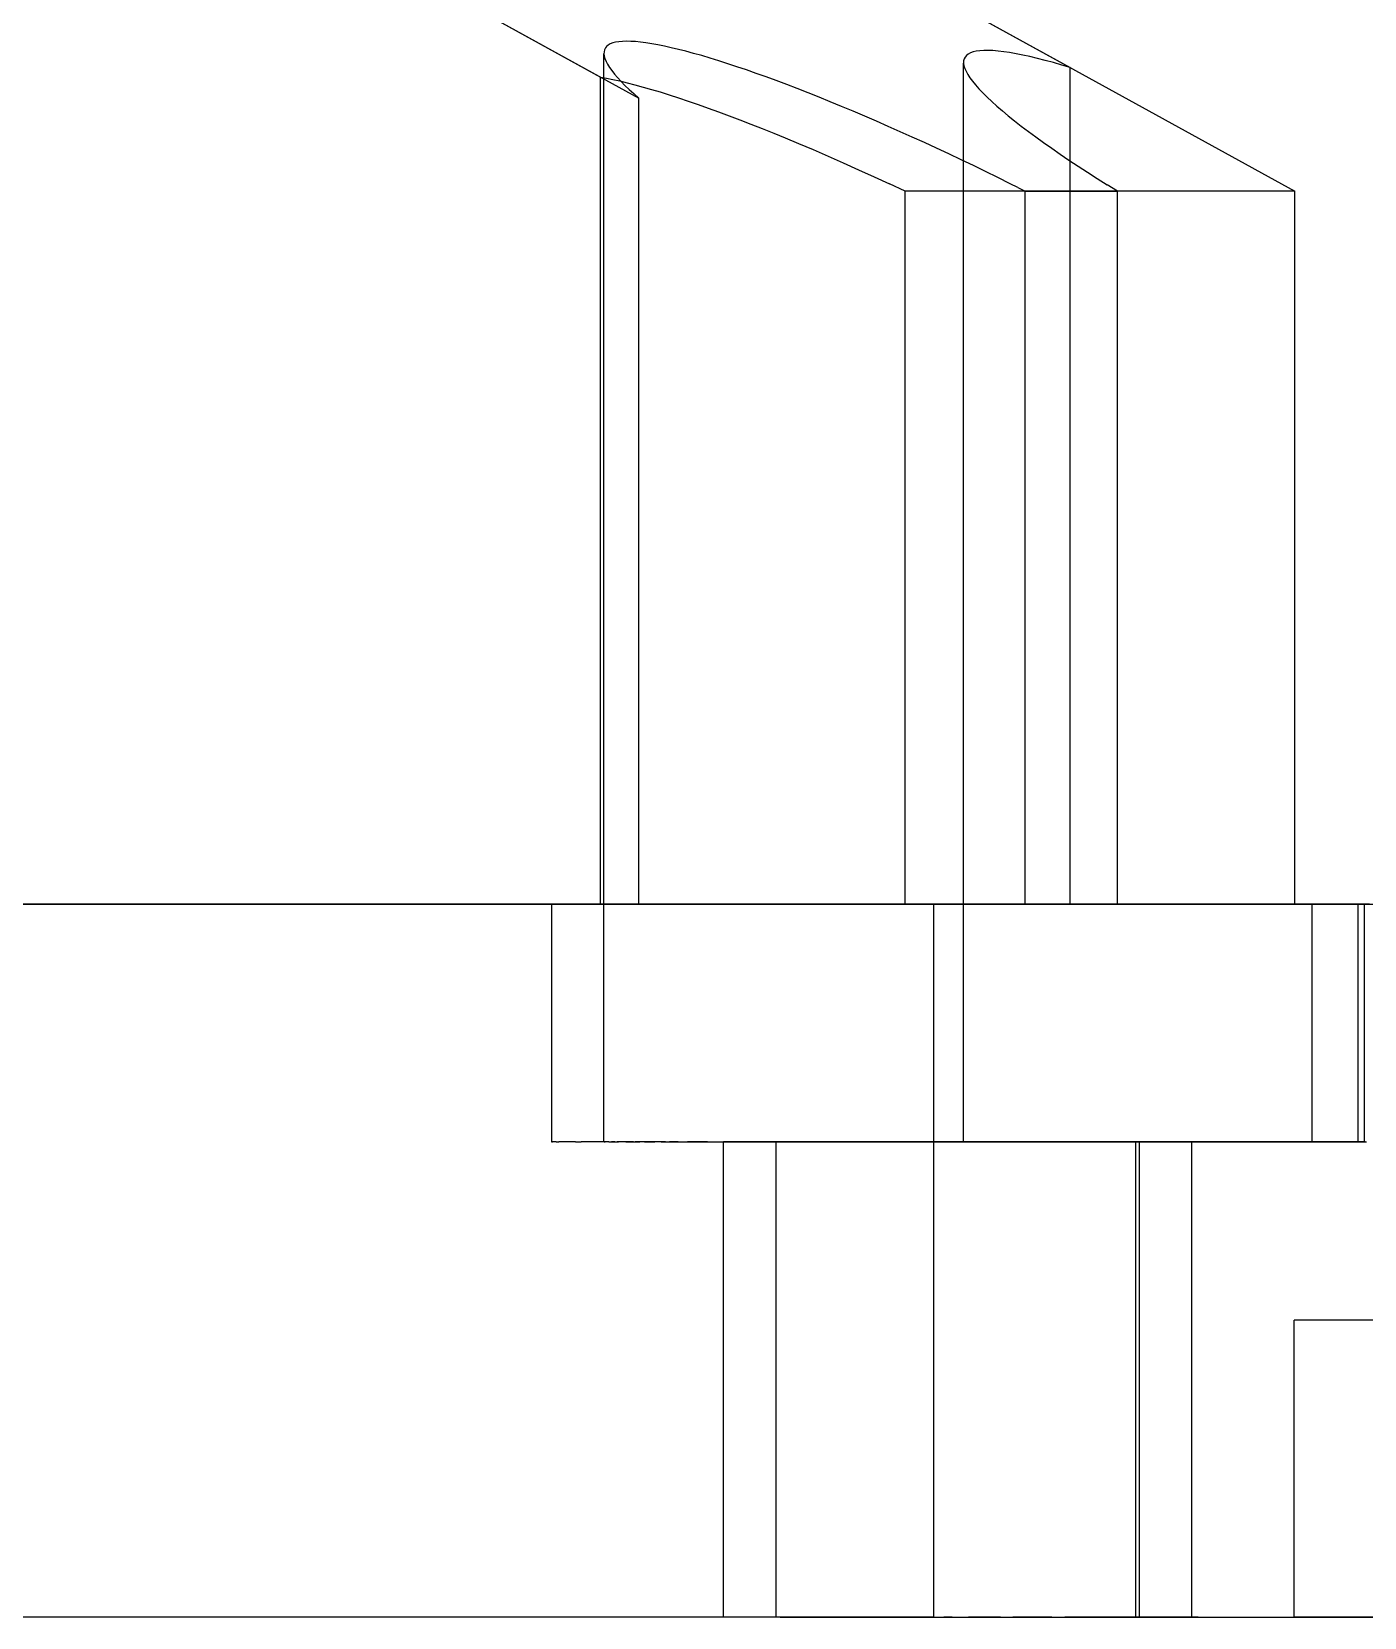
# Model space of a CAD drawing. Header units: millimetres. Extents: x -55 to 176, y -160 to 36.
# Drawn here: x -34.43 to -23.21, y -130 to -116.66 of the extents above; entities that cross this region are included whole.
import ezdxf

# ---------------------------------------------------------------- set-up
doc = ezdxf.new("R2010")
doc.units = ezdxf.units.MM
doc.layers.add('XZ', color=7, linetype='Continuous')

msp = doc.modelspace()

# ---------------------------------------------------------------- linework, layer by layer
at = {"layer": 'XZ'}
for p, q in [((-42.662, -109.866), (-29.64, -117.039)), ((-42.662, -109.866), (-29.317, -117.217)), ((-38.561, -109.866), (-23.794, -118)), ((-38.561, -109.866), (-25.684, -116.959)), ((-29.485, -116.742), (-29.512, -116.746)), ((-29.454, -116.739), (-29.485, -116.742)), ((-29.421, -116.738), (-29.454, -116.739)), ((-29.384, -116.739), (-29.421, -116.738)), ((-29.345, -116.741), (-29.384, -116.739)), ((-29.302, -116.745), (-29.345, -116.741)), ((-29.609, -116.826), (-29.61, -116.844)), ((-29.61, -126), (-29.61, -116.844)), ((-29.61, -116.844), (-29.607, -116.863)), ((-29.605, -116.809), (-29.609, -116.826)), ((-29.607, -116.863), (-29.601, -116.884)), ((-29.598, -116.794), (-29.605, -116.809)), ((-29.587, -116.781), (-29.598, -116.794)), ((-29.573, -116.77), (-29.587, -116.781)), ((-29.556, -116.76), (-29.573, -116.77)), ((-29.536, -116.752), (-29.556, -116.76)), ((-29.512, -116.746), (-29.536, -116.752)), ((-29.256, -116.751), (-29.302, -116.745)), ((-29.207, -116.759), (-29.256, -116.751)), ((-29.155, -116.768), (-29.207, -116.759)), ((-29.101, -116.779), (-29.155, -116.768)), ((-29.043, -116.792), (-29.101, -116.779)), ((-28.983, -116.806), (-29.043, -116.792)), ((-28.92, -116.822), (-28.983, -116.806)), ((-28.855, -116.84), (-28.92, -116.822)), ((-28.787, -116.859), (-28.855, -116.84)), ((-28.716, -116.88), (-28.787, -116.859)), ((-26.57, -116.871), (-26.578, -116.886)), ((-26.559, -116.858), (-26.57, -116.871)), ((-26.543, -116.846), (-26.559, -116.858)), ((-26.524, -116.836), (-26.543, -116.846)), ((-26.502, -116.828), (-26.524, -116.836)), ((-26.476, -116.822), (-26.502, -116.828)), ((-26.446, -116.818), (-26.476, -116.822)), ((-26.413, -116.816), (-26.446, -116.818)), ((-26.376, -116.816), (-26.413, -116.816)), ((-26.336, -116.817), (-26.376, -116.816)), ((-26.292, -116.821), (-26.336, -116.817)), ((-26.245, -116.826), (-26.292, -116.821)), ((-26.195, -116.834), (-26.245, -116.826)), ((-26.141, -116.843), (-26.195, -116.834)), ((-26.084, -116.854), (-26.141, -116.843)), ((-26.024, -116.867), (-26.084, -116.854)), ((-25.961, -116.882), (-26.024, -116.867)), ((-29.601, -116.884), (-29.591, -116.907)), ((-29.591, -116.907), (-29.579, -116.932)), ((-29.579, -116.932), (-29.563, -116.958)), ((-29.563, -116.958), (-29.543, -116.985)), ((-29.543, -116.985), (-29.521, -117.014)), ((-28.643, -116.902), (-28.716, -116.88)), ((-28.568, -116.927), (-28.643, -116.902)), ((-28.49, -116.952), (-28.568, -116.927)), ((-28.41, -116.979), (-28.49, -116.952)), ((-28.329, -117.008), (-28.41, -116.979)), ((-28.245, -117.038), (-28.329, -117.008)), ((-26.583, -126), (-26.582, -116.923)), ((-26.578, -116.886), (-26.582, -116.904)), ((-26.582, -116.904), (-26.582, -116.923)), ((-26.582, -116.923), (-26.579, -116.944)), ((-26.579, -116.944), (-26.572, -116.966)), ((-26.572, -116.966), (-26.561, -116.991)), ((-26.561, -116.991), (-26.547, -117.017)), ((-25.895, -116.899), (-25.961, -116.882)), ((-25.826, -116.918), (-25.895, -116.899)), ((-25.756, -116.938), (-25.826, -116.918)), ((-25.684, -116.959), (-25.756, -116.938)), ((-25.684, -124), (-25.684, -116.959)), ((-29.64, -124), (-29.64, -117.039)), ((-29.64, -117.039), (-29.589, -117.048)), ((-29.589, -117.048), (-29.536, -117.059)), ((-29.536, -117.059), (-29.476, -117.072)), ((-29.521, -117.014), (-29.495, -117.044)), ((-29.495, -117.044), (-29.465, -117.076)), ((-29.476, -117.072), (-29.414, -117.088)), ((-29.465, -117.076), (-29.433, -117.109)), ((-29.433, -117.109), (-29.398, -117.144)), ((-29.414, -117.088), (-29.349, -117.104)), ((-29.398, -117.144), (-29.359, -117.179)), ((-29.349, -117.104), (-29.28, -117.123)), ((-29.28, -117.123), (-29.21, -117.143)), ((-29.21, -117.143), (-29.136, -117.165)), ((-28.159, -117.069), (-28.245, -117.038)), ((-28.071, -117.102), (-28.159, -117.069)), ((-27.982, -117.136), (-28.071, -117.102)), ((-27.891, -117.172), (-27.982, -117.136)), ((-26.547, -117.017), (-26.529, -117.045)), ((-26.529, -117.045), (-26.507, -117.074)), ((-26.507, -117.074), (-26.482, -117.105)), ((-26.482, -117.105), (-26.453, -117.138)), ((-26.453, -117.138), (-26.42, -117.172)), ((-29.317, -117.217), (-29.359, -117.179)), ((-29.317, -124), (-29.317, -117.217)), ((-29.136, -117.165), (-29.06, -117.189)), ((-29.06, -117.189), (-28.982, -117.214)), ((-28.982, -117.214), (-28.901, -117.241)), ((-28.901, -117.241), (-28.818, -117.27)), ((-28.818, -117.27), (-28.733, -117.3)), ((-27.799, -117.209), (-27.891, -117.172)), ((-27.705, -117.247), (-27.799, -117.209)), ((-27.609, -117.286), (-27.705, -117.247)), ((-26.42, -117.172), (-26.384, -117.208)), ((-26.384, -117.208), (-26.345, -117.245)), ((-26.345, -117.245), (-26.302, -117.284)), ((-28.733, -117.3), (-28.645, -117.332)), ((-28.645, -117.332), (-28.556, -117.365)), ((-28.556, -117.365), (-28.465, -117.4)), ((-28.465, -117.4), (-28.372, -117.436)), ((-27.513, -117.326), (-27.609, -117.286)), ((-27.415, -117.368), (-27.513, -117.326)), ((-27.316, -117.411), (-27.415, -117.368)), ((-27.216, -117.454), (-27.316, -117.411)), ((-26.302, -117.284), (-26.255, -117.324)), ((-26.255, -117.324), (-26.206, -117.365)), ((-26.206, -117.365), (-26.153, -117.408)), ((-26.153, -117.408), (-26.097, -117.452)), ((-28.372, -117.436), (-28.277, -117.473)), ((-28.277, -117.473), (-28.181, -117.512)), ((-28.181, -117.512), (-28.083, -117.552)), ((-27.116, -117.499), (-27.216, -117.454)), ((-27.014, -117.544), (-27.116, -117.499)), ((-26.912, -117.591), (-27.014, -117.544)), ((-26.097, -117.452), (-26.037, -117.497)), ((-26.037, -117.497), (-25.975, -117.543)), ((-25.975, -117.543), (-25.909, -117.59)), ((-28.083, -117.552), (-27.973, -117.598)), ((-27.973, -117.598), (-27.848, -117.65)), ((-27.848, -117.65), (-27.722, -117.705)), ((-26.81, -117.638), (-26.912, -117.591)), ((-26.707, -117.686), (-26.81, -117.638)), ((-25.909, -117.59), (-25.841, -117.638)), ((-25.841, -117.638), (-25.77, -117.688)), ((-27.722, -117.705), (-27.595, -117.761)), ((-27.595, -117.761), (-27.466, -117.819)), ((-26.604, -117.735), (-26.707, -117.686)), ((-26.5, -117.784), (-26.604, -117.735)), ((-26.397, -117.835), (-26.5, -117.784)), ((-25.77, -117.688), (-25.696, -117.738)), ((-25.696, -117.738), (-25.619, -117.789)), ((-25.619, -117.789), (-25.54, -117.84)), ((-27.466, -117.819), (-27.336, -117.878)), ((-27.336, -117.878), (-27.206, -117.938)), ((-27.075, -118), (-27.206, -117.938)), ((-26.293, -117.885), (-26.397, -117.835)), ((-26.19, -117.937), (-26.293, -117.885)), ((-26.127, -117.968), (-26.19, -117.937)), ((-25.54, -117.84), (-25.458, -117.893)), ((-25.458, -117.893), (-25.374, -117.946)), ((-27.075, -124), (-27.075, -118)), ((-23.794, -118), (-27.075, -118)), ((-26.127, -117.968), (-26.064, -118)), ((-26.064, -124), (-26.064, -118)), ((-26.064, -118), (-25.288, -118)), ((-25.288, -118), (-25.374, -117.946)), ((-25.288, -124), (-25.288, -118)), ((-23.794, -124), (-23.794, -118)), ((-26.833, -124), (-52, -124)), ((-42.662, -124), (-29.64, -124)), ((-42.662, -124), (-29.317, -124)), ((-38.561, -124), (-23.794, -124)), ((-38.561, -124), (-25.684, -124)), ((-30.05, -124), (-30.052, -124)), ((-30.052, -124), (-30.049, -124)), ((-30.052, -124), (-30.052, -126)), ((-30.043, -124), (-30.05, -124)), ((-30.049, -124), (-30.041, -124)), ((-30.031, -124), (-30.043, -124)), ((-30.041, -124), (-30.028, -124)), ((-30.013, -124), (-30.031, -124)), ((-30.028, -124), (-30.01, -124)), ((-29.991, -124), (-30.013, -124)), ((-30.01, -124), (-29.987, -124)), ((-29.964, -124), (-29.991, -124)), ((-29.987, -124), (-29.959, -124)), ((-29.932, -124), (-29.964, -124)), ((-29.959, -124), (-29.926, -124)), ((-29.895, -124), (-29.932, -124)), ((-29.926, -124), (-29.889, -124)), ((-29.853, -124), (-29.895, -124)), ((-29.889, -124), (-29.846, -124)), ((-29.807, -124), (-29.853, -124)), ((-29.846, -124), (-29.799, -124)), ((-29.756, -124), (-29.807, -124)), ((-29.799, -124), (-29.747, -124)), ((-29.7, -124), (-29.756, -124)), ((-29.747, -124), (-29.691, -124)), ((-29.7, -124), (-29.64, -124)), ((-29.691, -124), (-29.63, -124)), ((-29.564, -124), (-29.63, -124)), ((-29.495, -124), (-29.564, -124)), ((-29.421, -124), (-29.495, -124)), ((-29.343, -124), (-29.421, -124)), ((-29.262, -124), (-29.343, -124)), ((-29.262, -124), (-29.317, -124)), ((-29.176, -124), (-29.262, -124)), ((-29.201, -124), (-29.262, -124)), ((-29.137, -124), (-29.201, -124)), ((-29.087, -124), (-29.176, -124)), ((-29.068, -124), (-29.137, -124)), ((-28.994, -124), (-29.087, -124)), ((-28.995, -124), (-29.068, -124)), ((-28.918, -124), (-28.995, -124)), ((-28.898, -124), (-28.994, -124)), ((-28.836, -124), (-28.918, -124)), ((-28.898, -124), (-28.799, -124)), ((-28.751, -124), (-28.836, -124)), ((-28.799, -124), (-28.696, -124)), ((-28.663, -124), (-28.751, -124)), ((-28.696, -124), (-28.591, -124)), ((-28.663, -124), (-28.57, -124)), ((-28.591, -124), (-28.483, -124)), ((-28.57, -124), (-28.474, -124)), ((-28.483, -124), (-28.372, -124)), ((-28.474, -124), (-28.375, -124)), ((-28.375, -124), (-28.273, -124)), ((-28.372, -124), (-28.259, -124)), ((-28.273, -124), (-28.168, -124)), ((-28.259, -124), (-28.144, -124)), ((-28.168, -124), (-28.06, -124)), ((-28.144, -124), (-28.027, -124)), ((-28.06, -124), (-27.95, -124)), ((-28.027, -124), (-27.908, -124)), ((-27.95, -124), (-27.837, -124)), ((-27.908, -124), (-27.787, -124)), ((-27.837, -124), (-27.721, -124)), ((-27.787, -124), (-27.664, -124)), ((-27.721, -124), (-27.604, -124)), ((-27.664, -124), (-27.541, -124)), ((-27.604, -124), (-27.485, -124)), ((-27.541, -124), (-27.416, -124)), ((-27.485, -124), (-27.364, -124)), ((-27.416, -124), (-27.291, -124)), ((-27.364, -124), (-27.241, -124)), ((-27.291, -124), (-27.164, -124)), ((-27.241, -124), (-27.117, -124)), ((-27.164, -124), (-27.038, -124)), ((-27.117, -124), (-26.992, -124)), ((-23.794, -124), (-27.075, -124)), ((-26.95, -124), (-27.075, -124)), ((-27.038, -124), (-26.911, -124)), ((-26.992, -124), (-26.867, -124)), ((-26.95, -124), (-26.825, -124)), ((-26.911, -124), (-26.784, -124)), ((-26.867, -124), (-26.74, -124)), ((-26.833, -130), (-26.833, -124)), ((-26.833, -124), (-25.874, -124)), ((-26.825, -124), (-26.7, -124)), ((-26.784, -124), (-26.656, -124)), ((-26.74, -124), (-26.613, -124)), ((-26.7, -124), (-26.575, -124)), ((-26.656, -124), (-26.53, -124)), ((-26.613, -124), (-26.486, -124)), ((-26.575, -124), (-26.451, -124)), ((-26.53, -124), (-26.404, -124)), ((-26.486, -124), (-26.358, -124)), ((-26.451, -124), (-26.327, -124)), ((-26.404, -124), (-26.278, -124)), ((-26.358, -124), (-26.231, -124)), ((-26.327, -124), (-26.204, -124)), ((-26.278, -124), (-26.154, -124)), ((-26.231, -124), (-26.103, -124)), ((-26.204, -124), (-26.083, -124)), ((-26.154, -124), (-26.03, -124)), ((-26.103, -124), (-25.977, -124)), ((-26.083, -124), (-25.962, -124)), ((-25.288, -124), (-26.064, -124)), ((-26.064, -124), (-25.938, -124)), ((-26.03, -124), (-25.908, -124)), ((-25.977, -124), (-25.851, -124)), ((-25.962, -124), (-25.843, -124)), ((-25.938, -124), (-25.814, -124)), ((-25.908, -124), (-25.787, -124)), ((-25.874, -124), (-24.875, -124)), ((-25.851, -124), (-25.726, -124)), ((-25.725, -124), (-25.843, -124)), ((-25.814, -124), (-25.69, -124)), ((-25.787, -124), (-25.668, -124)), ((-25.726, -124), (-25.602, -124)), ((-25.725, -124), (-25.609, -124)), ((-25.69, -124), (-25.567, -124)), ((-25.684, -124), (-25.594, -124)), ((-25.668, -124), (-25.551, -124)), ((-25.494, -124), (-25.609, -124)), ((-25.602, -124), (-25.479, -124)), ((-25.594, -124), (-25.501, -124)), ((-25.567, -124), (-25.446, -124)), ((-25.551, -124), (-25.436, -124)), ((-25.501, -124), (-25.404, -124)), ((-25.382, -124), (-25.494, -124)), ((-25.479, -124), (-25.358, -124)), ((-25.446, -124), (-25.326, -124)), ((-25.436, -124), (-25.323, -124)), ((-25.404, -124), (-25.305, -124)), ((-25.272, -124), (-25.382, -124)), ((-25.358, -124), (-25.238, -124)), ((-25.326, -124), (-25.208, -124)), ((-25.323, -124), (-25.213, -124)), ((-25.305, -124), (-25.202, -124)), ((-25.185, -124), (-25.288, -124)), ((-25.272, -124), (-25.165, -124)), ((-25.238, -124), (-25.12, -124)), ((-25.213, -124), (-25.105, -124)), ((-25.208, -124), (-25.092, -124)), ((-25.202, -124), (-25.096, -124)), ((-25.185, -124), (-25.079, -124)), ((-25.06, -124), (-25.165, -124)), ((-25.12, -124), (-25.005, -124)), ((-25.105, -124), (-25, -124)), ((-25.096, -124), (-24.988, -124)), ((-25.092, -124), (-24.977, -124)), ((-25.079, -124), (-24.971, -124)), ((-24.958, -124), (-25.06, -124)), ((-25.005, -124), (-24.891, -124)), ((-25, -124), (-24.898, -124)), ((-24.988, -124), (-24.877, -124)), ((-24.977, -124), (-24.866, -124)), ((-24.971, -124), (-24.86, -124)), ((-24.859, -124), (-24.958, -124)), ((-24.898, -124), (-24.798, -124)), ((-24.891, -124), (-24.78, -124)), ((-24.877, -124), (-24.764, -124)), ((-24.875, -124), (-23.838, -124)), ((-24.866, -124), (-24.756, -124)), ((-24.86, -124), (-24.747, -124)), ((-24.859, -124), (-24.762, -124)), ((-24.798, -124), (-24.703, -124)), ((-24.78, -124), (-24.672, -124)), ((-24.764, -124), (-24.649, -124)), ((-24.669, -124), (-24.762, -124)), ((-24.756, -124), (-24.649, -124)), ((-24.747, -124), (-24.632, -124)), ((-24.703, -124), (-24.61, -124)), ((-24.672, -124), (-24.566, -124)), ((-24.58, -124), (-24.669, -124)), ((-24.649, -124), (-24.545, -124)), ((-24.649, -124), (-24.532, -124)), ((-24.632, -124), (-24.515, -124)), ((-24.521, -124), (-24.61, -124)), ((-24.493, -124), (-24.58, -124)), ((-24.463, -124), (-24.566, -124)), ((-24.545, -124), (-24.444, -124)), ((-24.532, -124), (-24.413, -124)), ((-24.521, -124), (-24.436, -124)), ((-24.515, -124), (-24.396, -124)), ((-24.411, -124), (-24.493, -124)), ((-24.364, -124), (-24.463, -124)), ((-24.444, -124), (-24.345, -124)), ((-24.436, -124), (-24.355, -124)), ((-24.413, -124), (-24.292, -124)), ((-24.411, -124), (-24.332, -124)), ((-24.396, -124), (-24.275, -124)), ((-24.267, -124), (-24.364, -124)), ((-24.355, -124), (-24.277, -124)), ((-24.345, -124), (-24.25, -124)), ((-24.257, -124), (-24.332, -124)), ((-24.292, -124), (-24.17, -124)), ((-24.277, -124), (-24.204, -124)), ((-24.275, -124), (-24.154, -124)), ((-24.174, -124), (-24.267, -124)), ((-24.186, -124), (-24.257, -124)), ((-24.25, -124), (-24.159, -124)), ((-24.134, -124), (-24.204, -124)), ((-24.119, -124), (-24.186, -124)), ((-24.174, -124), (-24.085, -124)), ((-24.17, -124), (-24.047, -124)), ((-24.159, -124), (-24.071, -124)), ((-24.154, -124), (-24.03, -124)), ((-24.134, -124), (-24.069, -124)), ((-24.056, -124), (-24.119, -124)), ((-23.999, -124), (-24.085, -124)), ((-24.071, -124), (-23.986, -124)), ((-24.069, -124), (-24.009, -124)), ((-24.056, -124), (-23.997, -124)), ((-24.047, -124), (-23.923, -124)), ((-24.03, -124), (-23.906, -124)), ((-24.009, -124), (-23.953, -124)), ((-23.917, -124), (-23.999, -124)), ((-23.943, -124), (-23.997, -124)), ((-23.986, -124), (-23.906, -124)), ((-23.953, -124), (-23.901, -124)), ((-23.893, -124), (-23.943, -124)), ((-23.798, -124), (-23.923, -124)), ((-23.839, -124), (-23.917, -124)), ((-23.906, -124), (-23.782, -124)), ((-23.829, -124), (-23.906, -124)), ((-23.854, -124), (-23.901, -124)), ((-23.848, -124), (-23.893, -124)), ((-23.854, -124), (-23.812, -124)), ((-23.807, -124), (-23.848, -124)), ((-23.765, -124), (-23.839, -124)), ((-23.838, -124), (-22.765, -124)), ((-23.829, -124), (-23.756, -124)), ((-23.812, -124), (-23.775, -124)), ((-23.807, -124), (-23.771, -124)), ((-23.672, -124), (-23.798, -124)), ((-23.782, -124), (-23.656, -124)), ((-23.775, -124), (-23.743, -124)), ((-23.74, -124), (-23.771, -124)), ((-23.765, -124), (-23.695, -124)), ((-23.756, -124), (-23.687, -124)), ((-23.743, -124), (-23.715, -124)), ((-23.713, -124), (-23.74, -124)), ((-23.715, -124), (-23.692, -124)), ((-23.691, -124), (-23.713, -124)), ((-23.63, -124), (-23.695, -124)), ((-23.675, -124), (-23.692, -124)), ((-23.674, -124), (-23.691, -124)), ((-23.687, -124), (-23.623, -124)), ((-23.675, -124), (-23.662, -124)), ((-23.662, -124), (-23.674, -124)), ((-23.546, -124), (-23.672, -124)), ((-23.662, -124), (-23.655, -124)), ((-23.662, -124), (-23.655, -124)), ((-23.656, -124), (-23.53, -124)), ((-23.655, -124), (-23.652, -124)), ((-23.652, -124), (-23.655, -124)), ((-23.652, -124), (-23.652, -126)), ((-23.569, -124), (-23.63, -124)), ((-23.563, -124), (-23.623, -124)), ((-23.513, -124), (-23.569, -124)), ((-23.563, -124), (-23.508, -124)), ((-23.419, -124), (-23.546, -124)), ((-23.53, -124), (-23.404, -124)), ((-23.461, -124), (-23.513, -124)), ((-23.508, -124), (-23.457, -124)), ((-23.414, -124), (-23.461, -124)), ((-23.457, -124), (-23.41, -124)), ((-23.292, -124), (-23.419, -124)), ((-23.414, -124), (-23.371, -124)), ((-23.41, -124), (-23.369, -124)), ((-23.404, -124), (-23.278, -124)), ((-23.334, -124), (-23.371, -124)), ((-23.332, -124), (-23.369, -124)), ((-23.301, -124), (-23.334, -124)), ((-23.332, -124), (-23.3, -124)), ((-23.273, -124), (-23.301, -124)), ((-23.3, -124), (-23.272, -124)), ((-23.166, -124), (-23.292, -124)), ((-23.278, -124), (-23.152, -124)), ((-23.251, -124), (-23.273, -124)), ((-23.272, -124), (-23.25, -124)), ((-23.262, -124), (-23.265, -124)), ((-23.265, -124), (-23.265, -126)), ((-23.255, -124), (-23.262, -124)), ((-23.242, -124), (-23.255, -124)), ((-23.251, -124), (-23.233, -124)), ((-23.25, -124), (-23.232, -124)), ((-23.225, -124), (-23.242, -124)), ((-23.22, -124), (-23.233, -124)), ((-23.232, -124), (-23.22, -124)), ((-23.202, -124), (-23.225, -124)), ((-23.213, -124), (-23.22, -124)), ((-23.212, -124), (-23.22, -124)), ((-23.21, -124), (-23.213, -124)), ((-23.212, -124), (-23.21, -124)), ((-23.21, -124), (-23.21, -126)), ((-30.05, -126), (-30.052, -126)), ((-30.05, -126), (-30.042, -126)), ((-30.029, -126), (-30.042, -126)), ((-30.012, -126), (-30.029, -126)), ((-30.012, -126), (-29.989, -126)), ((-29.961, -126), (-29.989, -126)), ((-29.929, -126), (-29.961, -126)), ((-29.892, -126), (-29.929, -126)), ((-29.849, -126), (-29.892, -126)), ((-29.849, -126), (-29.802, -126)), ((-29.751, -126), (-29.802, -126)), ((-29.695, -126), (-29.751, -126)), ((-29.634, -126), (-29.695, -126)), ((-29.569, -126), (-29.634, -126)), ((-29.607, -126), (-29.61, -126)), ((-29.607, -126), (-29.6, -126)), ((-29.587, -126), (-29.6, -126)), ((-29.57, -126), (-29.587, -126)), ((-29.57, -126), (-29.547, -126)), ((-29.569, -126), (-29.499, -126)), ((-29.519, -126), (-29.547, -126)), ((-29.519, -126), (-29.487, -126)), ((-29.426, -126), (-29.499, -126)), ((-29.449, -126), (-29.487, -126)), ((-29.407, -126), (-29.449, -126)), ((-29.426, -126), (-29.348, -126)), ((-29.36, -126), (-29.407, -126)), ((-29.36, -126), (-29.309, -126)), ((-29.267, -126), (-29.348, -126)), ((-29.252, -126), (-29.309, -126)), ((-29.267, -126), (-29.181, -126)), ((-29.192, -126), (-29.252, -126)), ((-29.127, -126), (-29.192, -126)), ((-29.092, -126), (-29.181, -126)), ((-29.127, -126), (-29.057, -126)), ((-29.092, -126), (-29, -126)), ((-28.984, -126), (-29.057, -126)), ((-29, -126), (-28.904, -126)), ((-28.984, -126), (-28.906, -126)), ((-28.825, -126), (-28.906, -126)), ((-28.904, -126), (-28.804, -126)), ((-28.739, -126), (-28.825, -126)), ((-28.804, -126), (-28.702, -126)), ((-28.739, -126), (-28.65, -126)), ((-28.702, -126), (-28.597, -126)), ((-28.65, -126), (-28.558, -126)), ((-28.602, -130), (-28.602, -126)), ((-28.601, -126), (-28.602, -126)), ((-28.597, -126), (-28.601, -126)), ((-28.59, -126), (-28.597, -126)), ((-28.597, -126), (-28.489, -126)), ((-28.58, -126), (-28.59, -126)), ((-28.568, -126), (-28.58, -126)), ((-28.553, -126), (-28.568, -126)), ((-28.558, -126), (-28.461, -126)), ((-28.535, -126), (-28.553, -126)), ((-28.514, -126), (-28.535, -126)), ((-28.491, -126), (-28.514, -126)), ((-28.466, -126), (-28.491, -126)), ((-28.489, -126), (-28.378, -126)), ((-28.437, -126), (-28.466, -126)), ((-28.461, -126), (-28.362, -126)), ((-28.407, -126), (-28.437, -126)), ((-28.373, -126), (-28.407, -126)), ((-28.378, -126), (-28.265, -126)), ((-28.338, -126), (-28.373, -126)), ((-28.362, -126), (-28.26, -126)), ((-28.3, -126), (-28.338, -126)), ((-28.26, -126), (-28.3, -126)), ((-28.265, -126), (-28.15, -126)), ((-28.217, -126), (-28.26, -126)), ((-28.26, -126), (-28.155, -126)), ((-28.173, -126), (-28.217, -126)), ((-28.126, -126), (-28.173, -126)), ((-28.16, -130), (-28.16, -126)), ((-28.159, -126), (-28.16, -126)), ((-28.154, -126), (-28.159, -126)), ((-28.155, -126), (-28.047, -126)), ((-28.148, -126), (-28.154, -126)), ((-28.15, -126), (-28.032, -126)), ((-28.138, -126), (-28.148, -126)), ((-28.126, -126), (-28.138, -126)), ((-28.077, -126), (-28.126, -126)), ((-28.11, -126), (-28.126, -126)), ((-28.093, -126), (-28.11, -126)), ((-28.072, -126), (-28.093, -126)), ((-28.027, -126), (-28.077, -126)), ((-28.049, -126), (-28.072, -126)), ((-28.023, -126), (-28.049, -126)), ((-28.047, -126), (-27.936, -126)), ((-28.032, -126), (-27.913, -126)), ((-27.974, -126), (-28.027, -126)), ((-27.995, -126), (-28.023, -126)), ((-27.964, -126), (-27.995, -126)), ((-27.92, -126), (-27.974, -126)), ((-27.931, -126), (-27.964, -126)), ((-27.936, -126), (-27.823, -126)), ((-27.896, -126), (-27.931, -126)), ((-27.864, -126), (-27.92, -126)), ((-27.913, -126), (-27.792, -126)), ((-27.858, -126), (-27.896, -126)), ((-27.806, -126), (-27.864, -126)), ((-27.818, -126), (-27.858, -126)), ((-27.823, -126), (-27.708, -126)), ((-27.775, -126), (-27.818, -126)), ((-27.747, -126), (-27.806, -126)), ((-27.792, -126), (-27.67, -126)), ((-27.73, -126), (-27.775, -126)), ((-27.687, -126), (-27.747, -126)), ((-27.684, -126), (-27.73, -126)), ((-27.708, -126), (-27.59, -126)), ((-27.625, -126), (-27.687, -126)), ((-27.635, -126), (-27.684, -126)), ((-27.67, -126), (-27.546, -126)), ((-27.584, -126), (-27.635, -126)), ((-27.562, -126), (-27.625, -126)), ((-27.59, -126), (-27.471, -126)), ((-27.532, -126), (-27.584, -126)), ((-27.498, -126), (-27.562, -126)), ((-27.546, -126), (-27.422, -126)), ((-27.478, -126), (-27.532, -126)), ((-27.432, -126), (-27.498, -126)), ((-27.422, -126), (-27.478, -126)), ((-27.471, -126), (-27.35, -126)), ((-27.366, -126), (-27.432, -126)), ((-27.364, -126), (-27.422, -126)), ((-27.422, -126), (-27.296, -126)), ((-27.299, -126), (-27.366, -126)), ((-27.305, -126), (-27.364, -126)), ((-27.35, -126), (-27.228, -126)), ((-27.245, -126), (-27.305, -126)), ((-27.232, -126), (-27.299, -126)), ((-27.296, -126), (-27.17, -126)), ((-27.183, -126), (-27.245, -126)), ((-27.164, -126), (-27.232, -126)), ((-27.228, -126), (-27.104, -126)), ((-27.12, -126), (-27.183, -126)), ((-27.17, -126), (-27.043, -126)), ((-27.095, -126), (-27.164, -126)), ((-27.055, -126), (-27.12, -126)), ((-27.104, -126), (-26.98, -126)), ((-27.026, -126), (-27.095, -126)), ((-26.99, -126), (-27.055, -126)), ((-27.043, -126), (-26.916, -126)), ((-26.956, -126), (-27.026, -126)), ((-26.924, -126), (-26.99, -126)), ((-26.98, -126), (-26.854, -126)), ((-26.887, -126), (-26.956, -126)), ((-26.857, -126), (-26.924, -126)), ((-26.916, -126), (-26.788, -126)), ((-26.817, -126), (-26.887, -126)), ((-26.79, -126), (-26.857, -126)), ((-26.854, -126), (-26.728, -126)), ((-26.748, -126), (-26.817, -126)), ((-26.721, -126), (-26.79, -126)), ((-26.788, -126), (-26.661, -126)), ((-26.678, -126), (-26.748, -126)), ((-26.728, -126), (-26.601, -126)), ((-26.653, -126), (-26.721, -126)), ((-26.609, -126), (-26.678, -126)), ((-26.661, -126), (-26.534, -126)), ((-26.584, -126), (-26.653, -126)), ((-26.541, -126), (-26.609, -126)), ((-26.601, -126), (-26.474, -126)), ((-26.514, -126), (-26.584, -126)), ((-26.58, -126), (-26.583, -126)), ((-26.58, -126), (-26.573, -126)), ((-26.56, -126), (-26.573, -126)), ((-26.542, -126), (-26.56, -126)), ((-26.542, -126), (-26.52, -126)), ((-26.472, -126), (-26.541, -126)), ((-26.534, -126), (-26.408, -126)), ((-26.492, -126), (-26.52, -126)), ((-26.445, -126), (-26.514, -126)), ((-26.492, -126), (-26.46, -126)), ((-26.474, -126), (-26.346, -126)), ((-26.405, -126), (-26.472, -126)), ((-26.422, -126), (-26.46, -126)), ((-26.375, -126), (-26.445, -126)), ((-26.38, -126), (-26.422, -126)), ((-26.408, -126), (-26.282, -126)), ((-26.338, -126), (-26.405, -126)), ((-26.333, -126), (-26.38, -126)), ((-26.306, -126), (-26.375, -126)), ((-26.346, -126), (-26.219, -126)), ((-26.272, -126), (-26.338, -126)), ((-26.333, -126), (-26.281, -126)), ((-26.236, -126), (-26.306, -126)), ((-26.282, -126), (-26.158, -126)), ((-26.225, -126), (-26.281, -126)), ((-26.207, -126), (-26.272, -126)), ((-26.167, -126), (-26.236, -126)), ((-26.165, -126), (-26.225, -126)), ((-26.219, -126), (-26.092, -126)), ((-26.142, -126), (-26.207, -126)), ((-26.098, -126), (-26.167, -126)), ((-26.099, -126), (-26.165, -126)), ((-26.158, -126), (-26.034, -126)), ((-26.079, -126), (-26.142, -126)), ((-26.099, -126), (-26.03, -126)), ((-26.03, -126), (-26.098, -126)), ((-26.092, -126), (-25.966, -126)), ((-26.018, -126), (-26.079, -126)), ((-26.034, -126), (-25.912, -126)), ((-25.963, -126), (-26.03, -126)), ((-25.956, -126), (-26.03, -126)), ((-25.957, -126), (-26.018, -126)), ((-25.966, -126), (-25.84, -126)), ((-25.896, -126), (-25.963, -126)), ((-25.898, -126), (-25.957, -126)), ((-25.879, -126), (-25.956, -126)), ((-25.912, -126), (-25.791, -126)), ((-25.84, -126), (-25.898, -126)), ((-25.83, -126), (-25.896, -126)), ((-25.797, -126), (-25.879, -126)), ((-25.784, -126), (-25.84, -126)), ((-25.84, -126), (-25.716, -126)), ((-25.764, -126), (-25.83, -126)), ((-25.712, -126), (-25.797, -126)), ((-25.791, -126), (-25.672, -126)), ((-25.73, -126), (-25.784, -126)), ((-25.7, -126), (-25.764, -126)), ((-25.678, -126), (-25.73, -126)), ((-25.716, -126), (-25.592, -126)), ((-25.712, -126), (-25.623, -126)), ((-25.637, -126), (-25.7, -126)), ((-25.627, -126), (-25.678, -126)), ((-25.672, -126), (-25.554, -126)), ((-25.575, -126), (-25.637, -126)), ((-25.578, -126), (-25.627, -126)), ((-25.623, -126), (-25.53, -126)), ((-25.592, -126), (-25.47, -126)), ((-25.532, -126), (-25.578, -126)), ((-25.515, -126), (-25.575, -126)), ((-25.554, -126), (-25.439, -126)), ((-25.487, -126), (-25.532, -126)), ((-25.53, -126), (-25.434, -126)), ((-25.456, -126), (-25.515, -126)), ((-25.445, -126), (-25.487, -126)), ((-25.47, -126), (-25.349, -126)), ((-25.398, -126), (-25.456, -126)), ((-25.404, -126), (-25.445, -126)), ((-25.439, -126), (-25.326, -126)), ((-25.434, -126), (-25.335, -126)), ((-25.366, -126), (-25.404, -126)), ((-25.342, -126), (-25.398, -126)), ((-25.331, -126), (-25.366, -126)), ((-25.349, -126), (-25.23, -126)), ((-25.288, -126), (-25.342, -126)), ((-25.335, -126), (-25.233, -126)), ((-25.298, -126), (-25.331, -126)), ((-25.326, -126), (-25.215, -126)), ((-25.267, -126), (-25.298, -126)), ((-25.236, -126), (-25.288, -126)), ((-25.239, -126), (-25.267, -126)), ((-25.213, -126), (-25.239, -126)), ((-25.185, -126), (-25.236, -126)), ((-25.233, -126), (-25.127, -126)), ((-25.23, -126), (-25.112, -126)), ((-25.215, -126), (-25.107, -126)), ((-25.19, -126), (-25.213, -126)), ((-25.169, -126), (-25.19, -126)), ((-25.136, -126), (-25.185, -126)), ((-25.152, -126), (-25.169, -126)), ((-25.137, -126), (-25.152, -126)), ((-25.124, -126), (-25.137, -126)), ((-25.089, -126), (-25.136, -126)), ((-25.133, -130), (-25.133, -126)), ((-25.131, -126), (-25.133, -126)), ((-25.127, -126), (-25.131, -126)), ((-25.12, -126), (-25.127, -126)), ((-25.127, -126), (-25.019, -126)), ((-25.115, -126), (-25.124, -126)), ((-25.111, -126), (-25.12, -126)), ((-25.108, -126), (-25.115, -126)), ((-25.112, -126), (-24.997, -126)), ((-25.098, -126), (-25.111, -126)), ((-25.103, -126), (-25.108, -126)), ((-25.107, -126), (-25.002, -126)), ((-25.102, -126), (-25.103, -126)), ((-25.102, -130), (-25.102, -126)), ((-25.083, -126), (-25.098, -126)), ((-25.045, -126), (-25.089, -126)), ((-25.065, -126), (-25.083, -126)), ((-25.045, -126), (-25.065, -126)), ((-25.002, -126), (-25.045, -126)), ((-25.022, -126), (-25.045, -126)), ((-24.996, -126), (-25.022, -126)), ((-25.019, -126), (-24.909, -126)), ((-24.962, -126), (-25.002, -126)), ((-25.002, -126), (-24.9, -126)), ((-24.997, -126), (-24.884, -126)), ((-24.968, -126), (-24.996, -126)), ((-24.937, -126), (-24.968, -126)), ((-24.924, -126), (-24.962, -126)), ((-24.904, -126), (-24.937, -126)), ((-24.889, -126), (-24.924, -126)), ((-24.909, -126), (-24.796, -126)), ((-24.868, -126), (-24.904, -126)), ((-24.9, -126), (-24.801, -126)), ((-24.855, -126), (-24.889, -126)), ((-24.884, -126), (-24.773, -126)), ((-24.83, -126), (-24.868, -126)), ((-24.825, -126), (-24.855, -126)), ((-24.79, -126), (-24.83, -126)), ((-24.797, -126), (-24.825, -126)), ((-24.801, -126), (-24.705, -126)), ((-24.771, -126), (-24.797, -126)), ((-24.796, -126), (-24.68, -126)), ((-24.748, -126), (-24.79, -126)), ((-24.773, -126), (-24.665, -126)), ((-24.748, -126), (-24.771, -126)), ((-24.727, -126), (-24.748, -126)), ((-24.703, -126), (-24.748, -126)), ((-24.71, -126), (-24.727, -126)), ((-24.694, -126), (-24.71, -126)), ((-24.705, -126), (-24.612, -126)), ((-24.656, -126), (-24.703, -126)), ((-24.682, -126), (-24.694, -126)), ((-24.672, -126), (-24.682, -126)), ((-24.68, -126), (-24.563, -126)), ((-24.666, -126), (-24.672, -126)), ((-24.661, -126), (-24.666, -126)), ((-24.665, -126), (-24.56, -126)), ((-24.66, -126), (-24.661, -126)), ((-24.66, -130), (-24.66, -126)), ((-24.608, -126), (-24.656, -126)), ((-24.612, -126), (-24.523, -126)), ((-24.557, -126), (-24.608, -126)), ((-24.563, -126), (-24.444, -126)), ((-24.56, -126), (-24.458, -126)), ((-24.505, -126), (-24.557, -126)), ((-24.523, -126), (-24.437, -126)), ((-24.45, -126), (-24.505, -126)), ((-24.458, -126), (-24.358, -126)), ((-24.394, -126), (-24.45, -126)), ((-24.444, -126), (-24.323, -126)), ((-24.437, -126), (-24.356, -126)), ((-24.337, -126), (-24.394, -126)), ((-24.358, -126), (-24.262, -126)), ((-24.356, -126), (-24.278, -126)), ((-24.278, -126), (-24.337, -126)), ((-24.323, -126), (-24.201, -126)), ((-24.217, -126), (-24.278, -126)), ((-24.278, -126), (-24.205, -126)), ((-24.262, -126), (-24.17, -126)), ((-24.155, -126), (-24.217, -126)), ((-24.205, -126), (-24.135, -126)), ((-24.201, -126), (-24.077, -126)), ((-24.17, -126), (-24.081, -126)), ((-24.092, -126), (-24.155, -126)), ((-24.135, -126), (-24.07, -126)), ((-24.028, -126), (-24.092, -126)), ((-24.081, -126), (-23.995, -126)), ((-24.077, -126), (-23.952, -126)), ((-24.07, -126), (-24.01, -126)), ((-23.963, -126), (-24.028, -126)), ((-24.01, -126), (-23.953, -126)), ((-23.995, -126), (-23.914, -126)), ((-23.897, -126), (-23.963, -126)), ((-23.953, -126), (-23.902, -126)), ((-23.952, -126), (-23.827, -126)), ((-23.914, -126), (-23.836, -126)), ((-23.902, -126), (-23.855, -126)), ((-23.83, -126), (-23.897, -126)), ((-23.855, -126), (-23.813, -126)), ((-23.836, -126), (-23.763, -126)), ((-23.762, -126), (-23.83, -126)), ((-23.827, -126), (-23.7, -126)), ((-23.813, -126), (-23.775, -126)), ((-23.775, -126), (-23.743, -126)), ((-23.763, -126), (-23.693, -126)), ((-23.694, -126), (-23.762, -126)), ((-23.743, -126), (-23.715, -126)), ((-23.715, -126), (-23.692, -126)), ((-23.7, -126), (-23.573, -126)), ((-23.625, -126), (-23.694, -126)), ((-23.693, -126), (-23.628, -126)), ((-23.692, -126), (-23.675, -126)), ((-23.675, -126), (-23.662, -126)), ((-23.662, -126), (-23.655, -126)), ((-23.655, -126), (-23.652, -126)), ((-23.628, -126), (-23.567, -126)), ((-23.556, -126), (-23.625, -126)), ((-23.573, -126), (-23.446, -126)), ((-23.567, -126), (-23.511, -126)), ((-23.487, -126), (-23.556, -126)), ((-23.511, -126), (-23.46, -126)), ((-23.417, -126), (-23.487, -126)), ((-23.46, -126), (-23.413, -126)), ((-23.446, -126), (-23.319, -126)), ((-23.348, -126), (-23.417, -126)), ((-23.413, -126), (-23.371, -126)), ((-23.371, -126), (-23.333, -126)), ((-23.278, -126), (-23.348, -126)), ((-23.333, -126), (-23.301, -126)), ((-23.319, -126), (-23.192, -126)), ((-23.301, -126), (-23.273, -126)), ((-23.209, -126), (-23.278, -126)), ((-23.273, -126), (-23.25, -126)), ((-23.262, -126), (-23.265, -126)), ((-23.262, -126), (-23.255, -126)), ((-23.242, -126), (-23.255, -126)), ((-23.25, -126), (-23.233, -126)), ((-23.225, -126), (-23.242, -126)), ((-23.233, -126), (-23.22, -126)), ((-23.202, -126), (-23.225, -126)), ((-23.22, -126), (-23.213, -126)), ((-23.213, -126), (-23.21, -126)), ((-23.8, -130), (-23.8, -127.5)), ((-23.781, -127.5), (-23.8, -127.5)), ((-23.725, -127.5), (-23.781, -127.5)), ((-23.631, -127.5), (-23.725, -127.5)), ((-23.5, -127.5), (-23.631, -127.5)), ((-23.331, -127.5), (-23.5, -127.5)), ((-23.126, -127.5), (-23.331, -127.5)), ((-26.833, -130), (-52, -130)), ((-28.601, -130), (-28.602, -130)), ((-28.597, -130), (-28.601, -130)), ((-28.59, -130), (-28.597, -130)), ((-28.58, -130), (-28.59, -130)), ((-28.568, -130), (-28.58, -130)), ((-28.553, -130), (-28.568, -130)), ((-28.535, -130), (-28.553, -130)), ((-28.514, -130), (-28.535, -130)), ((-28.491, -130), (-28.514, -130)), ((-28.466, -130), (-28.491, -130)), ((-28.437, -130), (-28.466, -130)), ((-28.407, -130), (-28.437, -130)), ((-28.373, -130), (-28.407, -130)), ((-28.338, -130), (-28.373, -130)), ((-28.3, -130), (-28.338, -130)), ((-28.26, -130), (-28.3, -130)), ((-28.217, -130), (-28.26, -130)), ((-28.173, -130), (-28.217, -130)), ((-28.126, -130), (-28.173, -130)), ((-28.159, -130), (-28.16, -130)), ((-28.154, -130), (-28.159, -130)), ((-28.148, -130), (-28.154, -130)), ((-28.138, -130), (-28.148, -130)), ((-28.126, -130), (-28.138, -130)), ((-28.126, -130), (-28.077, -130)), ((-28.11, -130), (-28.126, -130)), ((-28.093, -130), (-28.11, -130)), ((-28.072, -130), (-28.093, -130)), ((-28.077, -130), (-28.027, -130)), ((-28.049, -130), (-28.072, -130)), ((-28.023, -130), (-28.049, -130)), ((-28.027, -130), (-27.974, -130)), ((-27.995, -130), (-28.023, -130)), ((-27.964, -130), (-27.995, -130)), ((-27.974, -130), (-27.92, -130)), ((-27.931, -130), (-27.964, -130)), ((-27.896, -130), (-27.931, -130)), ((-27.92, -130), (-27.864, -130)), ((-27.858, -130), (-27.896, -130)), ((-27.864, -130), (-27.806, -130)), ((-27.818, -130), (-27.858, -130)), ((-27.775, -130), (-27.818, -130)), ((-27.806, -130), (-27.747, -130)), ((-27.73, -130), (-27.775, -130)), ((-27.747, -130), (-27.687, -130)), ((-27.684, -130), (-27.73, -130)), ((-27.687, -130), (-27.625, -130)), ((-27.635, -130), (-27.684, -130)), ((-27.635, -130), (-27.584, -130)), ((-27.625, -130), (-27.562, -130)), ((-27.584, -130), (-27.532, -130)), ((-27.562, -130), (-27.498, -130)), ((-27.532, -130), (-27.478, -130)), ((-27.498, -130), (-27.432, -130)), ((-27.478, -130), (-27.422, -130)), ((-27.432, -130), (-27.366, -130)), ((-27.422, -130), (-27.364, -130)), ((-27.299, -130), (-27.366, -130)), ((-27.364, -130), (-27.305, -130)), ((-27.305, -130), (-27.245, -130)), ((-27.232, -130), (-27.299, -130)), ((-27.245, -130), (-27.183, -130)), ((-27.232, -130), (-27.164, -130)), ((-27.183, -130), (-27.12, -130)), ((-27.164, -130), (-27.095, -130)), ((-27.12, -130), (-27.055, -130)), ((-27.026, -130), (-27.095, -130)), ((-27.055, -130), (-26.99, -130)), ((-26.956, -130), (-27.026, -130)), ((-26.99, -130), (-26.924, -130)), ((-26.956, -130), (-26.887, -130)), ((-26.924, -130), (-26.857, -130)), ((-26.887, -130), (-26.817, -130)), ((-26.857, -130), (-26.79, -130)), ((-26.833, -130), (-25.874, -130)), ((-26.817, -130), (-26.748, -130)), ((-26.79, -130), (-26.721, -130)), ((-26.678, -130), (-26.748, -130)), ((-26.721, -130), (-26.653, -130)), ((-26.678, -130), (-26.609, -130)), ((-26.653, -130), (-26.584, -130)), ((-26.609, -130), (-26.541, -130)), ((-26.584, -130), (-26.514, -130)), ((-26.472, -130), (-26.541, -130)), ((-26.514, -130), (-26.445, -130)), ((-26.405, -130), (-26.472, -130)), ((-26.445, -130), (-26.375, -130)), ((-26.338, -130), (-26.405, -130)), ((-26.375, -130), (-26.306, -130)), ((-26.272, -130), (-26.338, -130)), ((-26.306, -130), (-26.236, -130)), ((-26.272, -130), (-26.207, -130)), ((-26.236, -130), (-26.167, -130)), ((-26.207, -130), (-26.142, -130)), ((-26.098, -130), (-26.167, -130)), ((-26.079, -130), (-26.142, -130)), ((-26.03, -130), (-26.098, -130)), ((-26.018, -130), (-26.079, -130)), ((-25.963, -130), (-26.03, -130)), ((-25.957, -130), (-26.018, -130)), ((-25.896, -130), (-25.963, -130)), ((-25.898, -130), (-25.957, -130)), ((-25.84, -130), (-25.898, -130)), ((-25.896, -130), (-25.83, -130)), ((-25.874, -130), (-24.875, -130)), ((-25.84, -130), (-25.784, -130)), ((-25.83, -130), (-25.764, -130)), ((-25.784, -130), (-25.73, -130)), ((-25.764, -130), (-25.7, -130)), ((-25.678, -130), (-25.73, -130)), ((-25.637, -130), (-25.7, -130)), ((-25.627, -130), (-25.678, -130)), ((-25.575, -130), (-25.637, -130)), ((-25.578, -130), (-25.627, -130)), ((-25.532, -130), (-25.578, -130)), ((-25.515, -130), (-25.575, -130)), ((-25.487, -130), (-25.532, -130)), ((-25.456, -130), (-25.515, -130)), ((-25.445, -130), (-25.487, -130)), ((-25.398, -130), (-25.456, -130)), ((-25.445, -130), (-25.404, -130)), ((-25.404, -130), (-25.366, -130)), ((-25.342, -130), (-25.398, -130)), ((-25.331, -130), (-25.366, -130)), ((-25.342, -130), (-25.288, -130)), ((-25.298, -130), (-25.331, -130)), ((-25.267, -130), (-25.298, -130)), ((-25.288, -130), (-25.236, -130)), ((-25.239, -130), (-25.267, -130)), ((-25.213, -130), (-25.239, -130)), ((-25.185, -130), (-25.236, -130)), ((-25.19, -130), (-25.213, -130)), ((-25.169, -130), (-25.19, -130)), ((-25.136, -130), (-25.185, -130)), ((-25.169, -130), (-25.152, -130)), ((-25.152, -130), (-25.137, -130)), ((-25.124, -130), (-25.137, -130)), ((-25.089, -130), (-25.136, -130)), ((-25.131, -130), (-25.133, -130)), ((-25.127, -130), (-25.131, -130)), ((-25.12, -130), (-25.127, -130)), ((-25.115, -130), (-25.124, -130)), ((-25.111, -130), (-25.12, -130)), ((-25.115, -130), (-25.108, -130)), ((-25.098, -130), (-25.111, -130)), ((-25.108, -130), (-25.103, -130)), ((-25.103, -130), (-25.102, -130)), ((-25.083, -130), (-25.098, -130)), ((-25.045, -130), (-25.089, -130)), ((-25.065, -130), (-25.083, -130)), ((-25.045, -130), (-25.065, -130)), ((-25.002, -130), (-25.045, -130)), ((-25.022, -130), (-25.045, -130)), ((-24.996, -130), (-25.022, -130)), ((-24.962, -130), (-25.002, -130)), ((-24.968, -130), (-24.996, -130)), ((-24.937, -130), (-24.968, -130)), ((-24.924, -130), (-24.962, -130)), ((-24.904, -130), (-24.937, -130)), ((-24.924, -130), (-24.889, -130)), ((-24.868, -130), (-24.904, -130)), ((-24.889, -130), (-24.855, -130)), ((-24.875, -130), (-23.838, -130)), ((-24.83, -130), (-24.868, -130)), ((-24.825, -130), (-24.855, -130)), ((-24.79, -130), (-24.83, -130)), ((-24.797, -130), (-24.825, -130)), ((-24.771, -130), (-24.797, -130)), ((-24.748, -130), (-24.79, -130)), ((-24.748, -130), (-24.771, -130)), ((-24.727, -130), (-24.748, -130)), ((-24.703, -130), (-24.748, -130)), ((-24.71, -130), (-24.727, -130)), ((-24.694, -130), (-24.71, -130)), ((-24.656, -130), (-24.703, -130)), ((-24.682, -130), (-24.694, -130)), ((-24.682, -130), (-24.672, -130)), ((-24.672, -130), (-24.666, -130)), ((-24.661, -130), (-24.666, -130)), ((-24.661, -130), (-24.66, -130)), ((-24.608, -130), (-24.656, -130)), ((-24.608, -130), (-24.557, -130)), ((-24.557, -130), (-24.505, -130)), ((-24.505, -130), (-24.45, -130)), ((-24.45, -130), (-24.394, -130)), ((-24.394, -130), (-24.337, -130)), ((-24.337, -130), (-24.278, -130)), ((-24.278, -130), (-24.217, -130)), ((-24.217, -130), (-24.155, -130)), ((-24.155, -130), (-24.092, -130)), ((-24.092, -130), (-24.028, -130)), ((-24.028, -130), (-23.963, -130)), ((-23.963, -130), (-23.897, -130)), ((-23.897, -130), (-23.83, -130)), ((-23.838, -130), (-22.765, -130)), ((-23.83, -130), (-23.762, -130)), ((-23.781, -130), (-23.8, -130)), ((-23.725, -130), (-23.781, -130)), ((-23.762, -130), (-23.694, -130)), ((-23.631, -130), (-23.725, -130)), ((-23.694, -130), (-23.625, -130)), ((-23.5, -130), (-23.631, -130)), ((-23.625, -130), (-23.556, -130)), ((-23.556, -130), (-23.487, -130)), ((-23.331, -130), (-23.5, -130)), ((-23.487, -130), (-23.417, -130)), ((-23.417, -130), (-23.348, -130)), ((-23.348, -130), (-23.278, -130)), ((-23.126, -130), (-23.331, -130)), ((-23.278, -130), (-23.209, -130))]:
    msp.add_line(p, q, dxfattribs=at)

doc.saveas('drawing.dxf')
